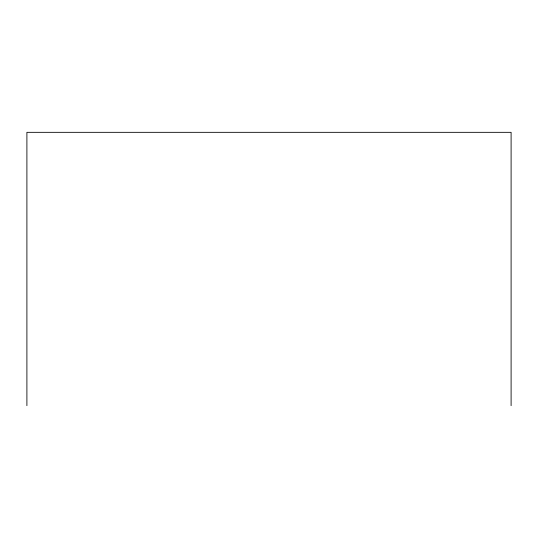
<?xml version="1.0" encoding="UTF-8"?>
<svg xmlns="http://www.w3.org/2000/svg" width="538" height="538" viewBox="0 0 538 538"><rect width="100%" height="100%" fill="white"/><g stroke="black" fill="none" stroke-linecap="round" stroke-linejoin="round"><path stroke-width="0.81" d="M511.1 405.665L511.1 132.335L26.9 132.335L26.9 405.665"/></g></svg>
